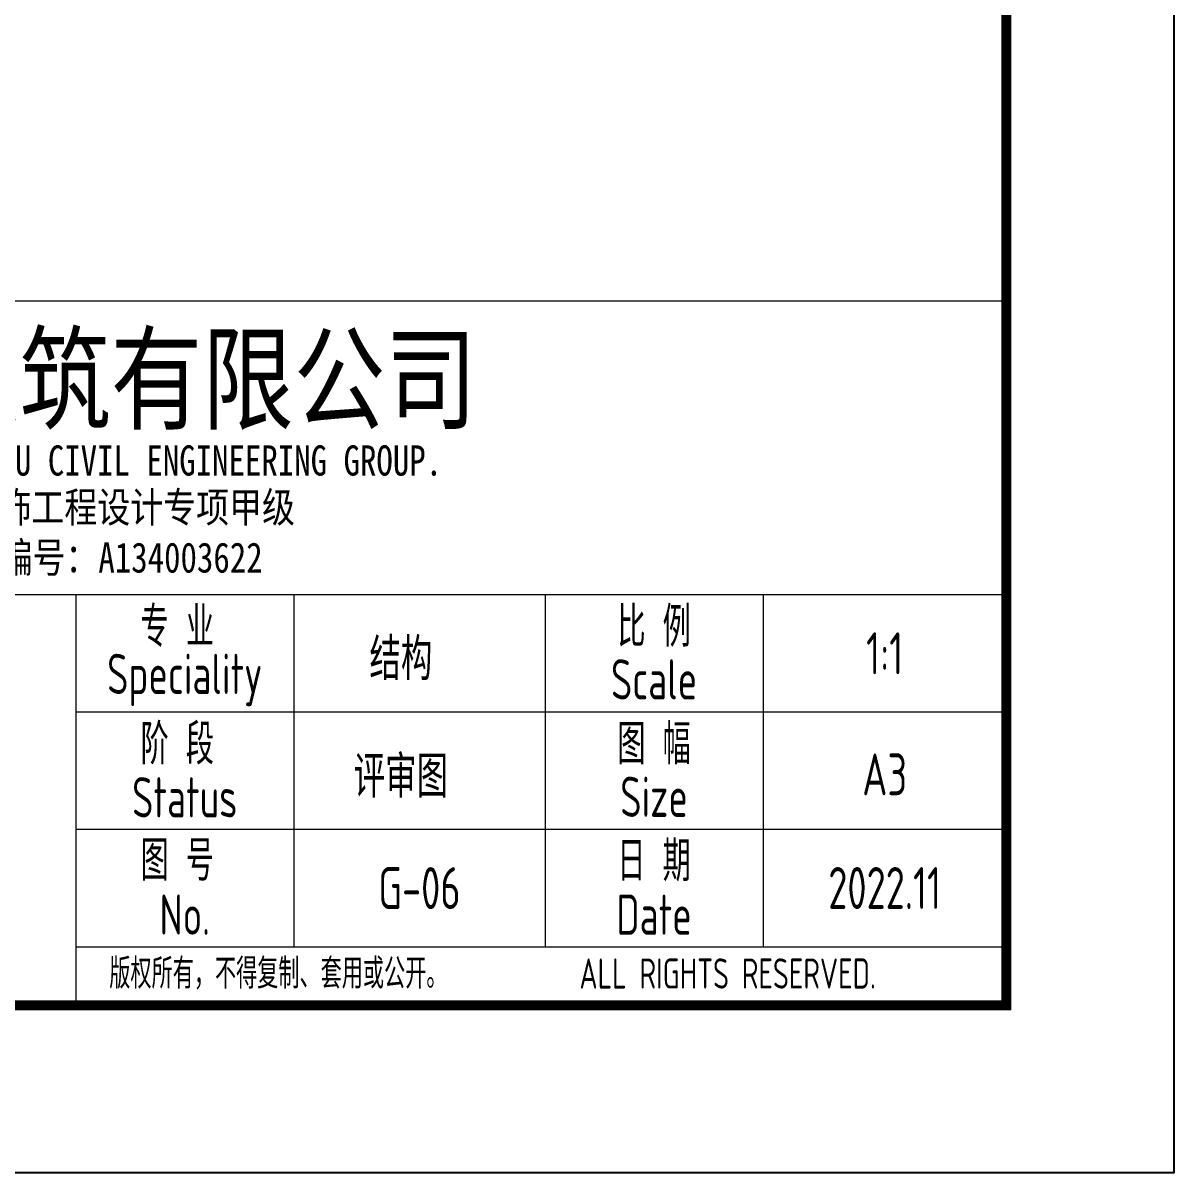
# Model space of a CAD drawing. Extents: x -2876908 to 633791, y -1383861 to 872234.
# Drawn here: x -1108294 to -1073983, y -432096 to -397797 of the extents above; entities that cross this region are included whole.
import ezdxf
from ezdxf.enums import TextEntityAlignment as Align

# ---------------------------------------------------------------- set-up
doc = ezdxf.new("R2010")
doc.units = 0
doc.header["$LTSCALE"] = 5
doc.header["$MEASUREMENT"] = 0
doc.layers.get('0').update_dxf_attribs({"linetype": 'CONTINUOUS', "lineweight": 25})
doc.layers.add('1粗实线', color=1, linetype='CONTINUOUS', lineweight=30)
doc.layers.add('HFZT', color=5, linetype='CONTINUOUS', lineweight=15)
doc.layers.add('XI', color=7, linetype='CONTINUOUS')
doc.styles.add('TSSD_NORM', font='tssdeng.shx', dxfattribs={"width": 0.7, "bigfont": 'hztxt.shx'})
doc.styles.add('图框-仿宋', font='tssdeng.shx', dxfattribs={"bigfont": 'hztxt.shx'})
doc.styles.add('图框-黑体', font='simhei.ttf', dxfattribs={"width": 0.9})
doc.styles.add('桥梁', font='tssdeng.shx', dxfattribs={"width": 0.75, "bigfont": 'hztxt.shx'})

# ---------------------------------------------------------------- blocks, each defined once
blk = doc.blocks.new('施工设计图框')
at = {"color": 7, "linetype": 'Continuous'}
blk.add_lwpolyline([(-395.504, -13.5), (-395.504, 283.5), (24.496, 283.5), (24.496, -13.5), (-395.504, -13.5)], dxfattribs=at)
at = {"layer": '1粗实线', "color": 7, "linetype": 'Continuous', "const_width": 0.6}
blk.add_lwpolyline([(-370.504, -3.5), (-370.504, 273.5), (14.496, 273.5), (14.496, -3.5), (-370.504, -3.5)], dxfattribs=at)
at = {"layer": 'HFZT'}
for p, q in [((14.496, 38.5), (-147.504, 38.5)), ((14.496, -3.5), (14.496, 38.5)), ((-147.504, 21), (14.496, 21)), ((-40.98, 21), (-40.98, -3.5)), ((-40.812, 21), (14.496, 21)), ((-27.98, 21), (-27.98, 0)), ((-13, 21), (-13, 0)), ((0, 21), (0, 0)), ((-40.98, 14), (14.496, 14)), ((-40.98, 7), (14.496, 7)), ((-40.98, 0), (14.496, 0)), ((-147.504, -3.5), (14.496, -3.5))]:
    blk.add_line(p, q, dxfattribs=at)
at = {"layer": 'HFZT', "style": '图框-仿宋', "width": 0.7}
for s, p in [('专 业', (-34.929, 19.204)), ('比 例', (-6.5, 19.204)), ('Speciality', (-34.48, 15.913)), ('Scale', (-6.5, 15.946)), ('阶 段', (-34.929, 12.204)), ('图 幅', (-6.5, 12.204)), ('Status', (-34.48, 8.913)), ('Size', (-6.5, 8.946)), ('图 号', (-34.929, 5.204)), ('日 期', (-6.5, 5.204)), ('No.', (-34.48, 1.913)), ('Date', (-6.5, 1.913))]:
    blk.add_text(s, height=2.4, dxfattribs=at).set_placement(p, align=Align.MIDDLE)
at = {"layer": 'HFZT', "color": 2}
for s, style, width, p in [('结构', '桥梁', 0.75, (-21.595, 17.281)), ('评审图', '桥梁', 0.75, (-21.595, 10.281)), ('A3', '图框-仿宋', 0.7, (7.248, 10.281))]:
    blk.add_text(s, height=2.5, dxfattribs=dict(at, style=style, width=width)).set_placement(p, align=Align.MIDDLE)
at = {"layer": 'HFZT', "style": '图框-仿宋', "width": 0.7}
for s, p in [('版权所有，不得复制、套用或公开。', (-38.98, -2.5)), ('ALL RIGHTS RESERVED.', (-10.949, -2.5))]:
    blk.add_text(s, height=1.8, dxfattribs=at).set_placement(p)
at = {"layer": 'HFZT', "color": 2, "style": 'TSSD_NORM', "width": 0.7}
for tag, height, p in [('比例尺', 2.5, (7.248, 17.5)), ('图号', 2.5, (-20.49, 3.5)), ('日期', 2.5, (7.248, 3.5)), ('图名', 4, (-76.242, 0.75))]:
    blk.add_attdef(tag, text='', height=height, dxfattribs=at).set_placement(p, align=Align.MIDDLE)
at = {"layer": 'XI', "color": 5, "style": '图框-黑体', "width": 0.8}
for s, height, p in [('中铁四局集团钢结构建筑有限公司', 5, (-57.992, 31.372)), ('STEEL STRUCTURE CONSTRUCTION CO.,LTD OF CHINA TIESIJU CIVIL ENGINEERING GROUP.', 1.8, (-57.342, 28.104)), ('轻型房屋钢结构专项工程设计甲级        建筑装饰工程设计专项甲级 ', 1.8, (-57.854, 25.314)), ('建筑幕墙工程设计专项甲级              证书编号：A134003622', 1.8, (-58.287, 22.314))]:
    blk.add_text(s, height=height, dxfattribs=at).set_placement(p, align=Align.CENTER)

msp = doc.modelspace()

# ---------------------------------------------------------------- block references
ref = msp.add_blockref('施工设计图框', (-1086231.232, -425346.118), dxfattribs=dict(xscale=500, yscale=500, zscale=500))
ref.add_attrib('日期', '2022.11', dxfattribs={"layer": 'HFZT', "color": 2, "height": 1250, "style": 'TSSD_NORM', "width": 0.7}).set_placement((-1082607.309, -423596.118), align=Align.MIDDLE)
ref.add_attrib('比例尺', '1:1', dxfattribs={"layer": 'HFZT', "color": 2, "height": 1250, "style": 'TSSD_NORM', "width": 0.7}).set_placement((-1082607.309, -416596.118), align=Align.MIDDLE)
ref.add_attrib('图号', 'G-06', dxfattribs={"layer": 'HFZT', "color": 2, "height": 1250, "style": 'TSSD_NORM', "width": 0.7}).set_placement((-1096476.117, -423596.118), align=Align.MIDDLE)

doc.saveas('drawing.dxf')
